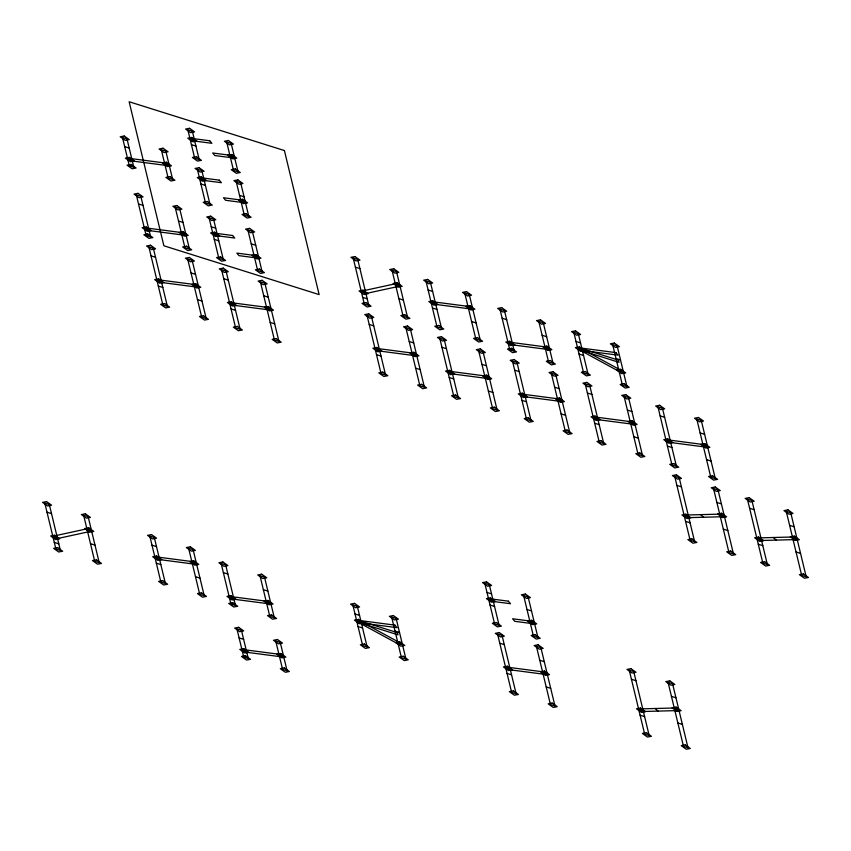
<?xml version="1.0" encoding="UTF-8"?>
<svg xmlns="http://www.w3.org/2000/svg" width="851" height="851" viewBox="0 0 851 851"><rect width="100%" height="100%" fill="white"/><g stroke="black" fill="none" stroke-linecap="round" stroke-linejoin="round"><path stroke-width="1.28" d="M190.039 138.915L194.549 140.33M191.422 144.638L195.932 146.053M124.682 146.627L129.192 148.042M164.679 163.69L169.189 165.105M199.538 178.295L204.049 179.71M127.639 158.86L132.15 160.275M239.535 195.358L244.046 196.772M200.921 184.018L205.431 185.444M129.022 164.583L133.522 165.998M240.833 200.73L245.343 202.166M355.399 267.171L359.909 268.586M428.127 290.031L432.638 291.446M395.396 284.234L399.906 285.649M468.124 307.094L472.635 308.509M138.511 203.953L143.021 205.368M211.229 226.781L215.739 228.206M502.154 318.253L506.664 319.668M576.01 341.474L580.52 342.889M251.226 243.843L255.736 245.269M178.508 221.015L183.018 222.43M542.151 335.315L546.661 336.73M616.007 358.537L620.517 359.952M212.888 233.653L217.399 235.067M431.074 302.254L435.584 303.679M577.669 348.336L582.18 349.75M214.271 239.376L218.781 240.79M432.457 307.988L436.967 309.402M579.052 354.059L583.552 355.473M398.874 298.637L403.385 300.063M471.603 321.497L476.113 322.923M254.183 256.087L258.693 257.523M618.964 370.77L623.464 372.185L618.964 370.781M181.465 233.27L185.975 234.685M545.108 347.57L549.608 348.984M361.303 291.648L365.813 293.063M144.415 228.43L148.925 229.844M508.058 342.73L512.568 344.155M362.686 297.371L367.196 298.797M145.798 234.153L150.308 235.578M509.441 348.463L513.951 349.878M151.031 255.853L155.542 257.279M223.76 278.713L228.27 280.139M369.217 324.444L373.727 325.859M441.946 347.304L446.456 348.719M514.674 370.164L519.184 371.579M587.403 393.024L591.902 394.438M660.131 415.884L664.631 417.298M191.028 272.916L195.539 274.341M263.757 295.776L268.267 297.201M409.214 341.506L413.724 342.921M481.943 364.366L486.453 365.781M554.671 387.226L559.171 388.641M627.4 410.086L631.899 411.501M700.128 432.946L704.628 434.361M193.985 285.17L198.485 286.596M266.714 308.03L271.214 309.456M412.161 353.761L416.671 355.175M484.889 376.621L489.399 378.035M557.618 399.481L562.128 400.895M630.346 422.341L634.857 423.755M703.075 445.201L707.585 446.615M156.935 280.341L161.445 281.755M229.664 303.201L234.174 304.615M375.121 348.921L379.631 350.335M447.849 371.781L452.36 373.195M520.578 394.641L525.088 396.055M593.307 417.501L597.806 418.926M666.035 440.361L670.535 441.786M158.318 286.064L162.828 287.478M231.046 308.924L235.546 310.338M376.504 354.644L381.003 356.069M449.222 377.504L453.732 378.929M521.95 400.374L526.461 401.789M594.679 423.234L599.189 424.649M667.407 446.094L671.918 447.509M197.453 299.584L201.964 300.999M270.182 322.444L274.692 323.859M415.639 368.164L420.149 369.579M488.368 391.024L492.878 392.449M561.096 413.884L565.607 415.309M633.825 436.744L638.335 438.169M706.553 459.614L711.064 461.029M676.896 485.41L681.406 486.825M749.625 508.27L754.135 509.685M716.893 502.473L721.403 503.888M789.622 525.333L794.132 526.748M719.85 514.727L724.35 516.142M792.579 537.587L797.079 539.002M684.183 515.653L688.693 517.068M756.911 538.513L761.422 539.928M723.318 529.131L727.828 530.556M796.047 551.991L800.557 553.416M685.566 521.376L690.076 522.791M758.294 544.236L762.804 545.651M487.017 592.456L491.527 593.87M527.014 609.518L531.513 610.933M488.665 599.317L493.176 600.742M490.048 605.05L494.559 606.465M631.431 679.268L635.942 680.683M671.428 696.331L675.939 697.746M499.771 643.207L504.281 644.622M539.768 660.27L544.278 661.684M674.386 708.585L678.896 710M47.007 512.206L51.517 513.632M151.999 545.214L156.51 546.629M87.004 529.269L91.514 530.694M191.996 562.277L196.507 563.692M542.725 672.524L547.236 673.939M223.356 572.595L227.866 574.021M355.016 613.986L359.526 615.401M263.353 589.658L267.863 591.083M395.013 631.048L399.523 632.463M154.946 557.437L159.456 558.862M356.675 620.847L361.186 622.262M505.675 667.684L510.185 669.099M638.729 709.511L643.239 710.925M677.864 722.988L682.374 724.414M156.329 563.171L160.839 564.585M358.058 626.581L362.569 627.995M507.058 673.407L511.568 674.832M640.112 715.234L644.622 716.648M90.483 543.683L94.993 545.097M195.475 576.68L199.974 578.106M546.193 686.927L550.703 688.342M266.31 601.912L270.82 603.338M397.97 643.282L402.48 644.718M52.911 536.694L57.421 538.109M229.259 597.083L233.77 598.498M54.294 542.417L58.804 543.832M230.642 602.806L235.153 604.221M239.11 637.92L243.62 639.335M279.107 654.983L283.617 656.398M242.056 650.143L246.567 651.558M243.439 655.866L247.949 657.291M773.282 537.513L776.303 540.108M700.554 514.653L703.575 517.248M655.1 708.511L658.121 711.106M580.776 348.431L579.074 349.655L620.358 372.1L622.049 370.866L580.776 348.431M359.782 620.943L358.08 622.177L399.364 644.622L401.066 643.388L359.782 620.943M395.843 283.67L361.749 291.095L365.377 293.627L399.47 286.202L395.843 283.67M87.451 528.716L53.358 536.141L56.985 538.662L91.078 531.247L87.451 528.716M124.214 136.011L120.225 136.777L125.257 140.372L129.246 139.607L124.214 136.011M189.56 128.299L185.582 129.054L190.613 132.65L194.602 131.894L189.56 128.299M191.773 137.447L187.784 138.202L192.826 141.798L196.804 141.043L191.773 137.447M163.041 148.212L159.052 148.978L164.083 152.574L168.072 151.808L163.041 148.212M129.363 157.392L125.384 158.148L130.416 161.743L134.405 160.988L129.363 157.392M228.387 140.5L224.409 141.266L229.44 144.861L233.429 144.096L228.387 140.5M131.065 164.424L127.076 165.19L132.118 168.785L136.096 168.019L131.065 164.424M166.413 162.211L162.424 162.966L167.456 166.562L171.445 165.807L166.413 162.211M196.421 156.733L192.443 157.488L197.475 161.084L201.453 160.328L196.421 156.733M231.77 154.51L227.781 155.265L232.823 158.86L236.801 158.105L231.77 154.51M199.06 167.679L195.081 168.445L200.113 172.04L204.102 171.274L199.06 167.679M169.892 176.636L165.902 177.391L170.934 180.986L174.923 180.231L169.892 176.636M235.248 168.934L231.259 169.689L236.301 173.285L240.28 172.53L235.248 168.934M201.272 176.827L197.283 177.593L202.315 181.189L206.304 180.423L201.272 176.827M138.032 193.337L134.054 194.092L139.085 197.687L143.064 196.932L138.032 193.337M237.886 179.88L233.908 180.646L238.94 184.241L242.918 183.476L237.886 179.88M176.859 205.538L172.881 206.293L177.912 209.889L181.891 209.133L176.859 205.538M207.219 201.485L203.229 202.251L208.261 205.846L212.25 205.08L207.219 201.485M242.567 199.262L238.578 200.028L243.609 203.623L247.598 202.857L242.567 199.262M146.149 226.962L142.16 227.717L147.191 231.312L151.18 230.557L146.149 226.962M210.761 216.165L206.772 216.931L211.803 220.526L215.792 219.76L210.761 216.165M246.045 213.686L242.056 214.452L247.088 218.047L251.077 217.282L246.045 213.686M147.84 234.004L143.862 234.759L148.893 238.354L152.872 237.599L147.84 234.004M183.188 231.78L179.199 232.536L184.241 236.131L188.22 235.376L183.188 231.78M214.622 232.185L210.633 232.94L215.665 236.535L219.654 235.78L214.622 232.185M150.553 245.237L146.563 246.003L151.606 249.598L155.584 248.832L150.553 245.237M249.577 228.376L245.599 229.132L250.63 232.727L254.619 231.972L249.577 228.376M186.667 246.205L182.688 246.971L187.72 250.566L191.698 249.8L186.667 246.205M189.379 257.449L185.39 258.204L190.433 261.8L194.411 261.044L189.379 257.449M220.569 256.842L216.579 257.598L221.611 261.193L225.6 260.438L220.569 256.842M255.906 254.619L251.928 255.374L256.959 258.97L260.949 258.215L255.906 254.619M158.658 278.873L154.68 279.628L159.711 283.223L163.7 282.468L158.658 278.873M223.281 268.108L219.292 268.863L224.334 272.458L228.313 271.703L223.281 268.108M259.385 269.044L255.406 269.799L260.438 273.394L264.427 272.639L259.385 269.044M195.709 283.691L191.72 284.447L196.762 288.042L200.74 287.287L195.709 283.691M354.931 256.555L350.942 257.31L355.973 260.906L359.962 260.151L354.931 256.555M262.108 280.309L258.119 281.064L263.161 284.66L267.14 283.904L262.108 280.309M164.605 303.53L160.626 304.286L165.658 307.881L169.647 307.126L164.605 303.53M393.747 268.756L389.769 269.522L394.8 273.118L398.789 272.352L393.747 268.756M231.387 301.733L227.408 302.488L232.44 306.083L236.429 305.328L231.387 301.733M203.432 315.732L199.453 316.487L204.485 320.082L208.463 319.327L203.432 315.732M268.437 306.551L264.448 307.307L269.49 310.902L273.469 310.147L268.437 306.551M397.13 282.745L393.141 283.511L398.172 287.106L402.161 286.34L397.13 282.745M363.037 290.18L359.048 290.946L364.09 294.542L368.068 293.776L363.037 290.18M427.649 279.415L423.67 280.17L428.702 283.766L432.691 283.011L427.649 279.415M237.333 326.39L233.355 327.146L238.386 330.741L242.375 329.986L237.333 326.39M366.026 302.584L362.047 303.35L367.079 306.945L371.057 306.179L366.026 302.584M466.476 291.616L462.497 292.382L467.529 295.978L471.518 295.212L466.476 291.616M432.808 300.786L428.83 301.552L433.861 305.147L437.839 304.381L432.808 300.786M368.738 313.828L364.749 314.583L369.791 318.178L373.77 317.423L368.738 313.828M276.16 338.592L272.182 339.358L277.213 342.942L281.192 342.187L276.16 338.592M404.853 314.785L400.864 315.551L405.906 319.146L409.884 318.38L404.853 314.785M469.848 305.605L465.869 306.371L470.901 309.966L474.89 309.2L469.848 305.605M501.675 307.636L497.697 308.402L502.728 311.998L506.707 311.232L501.675 307.636M407.565 326.029L403.576 326.784L408.608 330.379L412.597 329.624L407.565 326.029M438.754 325.444L434.776 326.21L439.807 329.805L443.786 329.039L438.754 325.444M376.844 347.453L372.866 348.208L377.897 351.803L381.886 351.048L376.844 347.453M441.467 336.688L437.478 337.443L442.52 341.038L446.498 340.283L441.467 336.688M540.502 319.838L536.513 320.604L541.555 324.199L545.534 323.433L540.502 319.838M477.581 337.645L473.592 338.411L478.634 342.006L482.613 341.24L477.581 337.645M413.894 352.271L409.905 353.027L414.937 356.622L418.926 355.867L413.894 352.271M509.781 341.262L505.802 342.028L510.834 345.623L514.823 344.857L509.781 341.262M480.294 348.889L476.305 349.655L481.336 353.239L485.325 352.484L480.294 348.889M575.531 330.858L571.553 331.613L576.584 335.209L580.573 334.454L575.531 330.858M382.79 372.11L378.812 372.866L383.844 376.461L387.833 375.706L382.79 372.11M511.483 348.304L507.504 349.07L512.536 352.665L516.514 351.899L511.483 348.304M546.831 346.08L542.842 346.846L547.884 350.442L551.863 349.676L546.831 346.08M449.573 370.313L445.594 371.079L450.626 374.663L454.615 373.908L449.573 370.313M579.393 346.868L575.414 347.623L580.446 351.218L584.435 350.463L579.393 346.868M514.195 359.548L510.206 360.303L515.249 363.898L519.227 363.143L514.195 359.548M614.358 343.059L610.38 343.815L615.411 347.41L619.39 346.655L614.358 343.059M421.617 384.312L417.639 385.077L422.67 388.673L426.649 387.907L421.617 384.312M550.31 360.516L546.321 361.271L551.363 364.866L555.341 364.1L550.31 360.516M486.623 375.131L482.634 375.897L487.666 379.482L491.655 378.727L486.623 375.131M553.022 371.749L549.033 372.515L554.065 376.11L558.054 375.344L553.022 371.749M455.519 394.97L451.541 395.736L456.572 399.321L460.561 398.566L455.519 394.97M585.339 371.525L581.361 372.281L586.392 375.876L590.381 375.121L585.339 371.525M620.687 369.302L616.709 370.057L621.741 373.653L625.719 372.898L620.687 369.302M522.301 393.173L518.323 393.939L523.354 397.534L527.333 396.768L522.301 393.173M586.924 382.407L582.935 383.163L587.977 386.758L591.956 386.003L586.924 382.407M494.346 407.172L490.367 407.937L495.399 411.533L499.377 410.767L494.346 407.172M624.166 383.727L620.188 384.492L625.219 388.077L629.197 387.322L624.166 383.727M559.352 397.991L555.363 398.757L560.394 402.353L564.383 401.587L559.352 397.991M46.539 501.601L42.55 502.356L47.582 505.951L51.571 505.186L46.539 501.601M625.751 394.609L621.762 395.375L626.793 398.97L630.782 398.204L625.751 394.609M528.248 417.83L524.269 418.596L529.301 422.192L533.279 421.426L528.248 417.83M595.03 416.033L591.051 416.799L596.083 420.394L600.061 419.628L595.03 416.033M85.355 513.802L81.377 514.557L86.408 518.153L90.397 517.397L85.355 513.802M659.653 405.267L655.664 406.023L660.706 409.618L664.684 408.863L659.653 405.267M567.074 430.032L563.096 430.797L568.128 434.393L572.106 433.627L567.074 430.032M632.08 420.851L628.091 421.617L633.123 425.213L637.112 424.447L632.08 420.851M88.738 527.79L84.749 528.545L89.781 532.141L93.77 531.386L88.738 527.79M54.645 535.226L50.656 535.981L55.698 539.577L59.676 538.821L54.645 535.226M698.48 417.469L694.49 418.235L699.522 421.83L703.511 421.064L698.48 417.469M600.976 440.69L596.998 441.456L602.029 445.052L606.008 444.286L600.976 440.69M57.634 547.629L53.656 548.384L58.687 551.98L62.666 551.225L57.634 547.629M151.521 534.598L147.542 535.353L152.574 538.949L156.552 538.194L151.521 534.598M667.758 438.893L663.78 439.659L668.812 443.254L672.79 442.488L667.758 438.893M639.803 452.892L635.825 453.657L640.856 457.253L644.835 456.487L639.803 452.892M96.461 559.83L92.472 560.596L97.514 564.192L101.492 563.426L96.461 559.83M704.809 443.711L700.82 444.477L705.851 448.073L709.84 447.307L704.809 443.711M190.347 546.799L186.358 547.565L191.401 551.161L195.379 550.395L190.347 546.799M156.68 555.969L152.691 556.735L157.722 560.33L161.711 559.564L156.68 555.969M673.705 463.55L669.726 464.316L674.758 467.912L678.736 467.146L673.705 463.55M193.72 560.788L189.741 561.554L194.773 565.149L198.751 564.383L193.72 560.788M676.417 474.794L672.428 475.549L677.47 479.145L681.449 478.39L676.417 474.794M222.888 561.979L218.898 562.745L223.93 566.34L227.919 565.575L222.888 561.979M162.626 580.627L158.637 581.393L163.669 584.988L167.658 584.222L162.626 580.627M712.532 475.762L708.543 476.517L713.585 480.113L717.563 479.347L712.532 475.762M715.244 486.995L711.255 487.761L716.297 491.357L720.276 490.591L715.244 486.995M261.704 574.191L257.725 574.946L262.757 578.542L266.746 577.786L261.704 574.191M201.453 592.828L197.464 593.594L202.495 597.189L206.485 596.423L201.453 592.828M230.993 595.615L227.004 596.37L232.046 599.966L236.025 599.21L230.993 595.615M749.146 497.654L745.157 498.409L750.199 502.005L754.177 501.25L749.146 497.654M685.917 514.185L681.928 514.94L686.97 518.536L690.948 517.78L685.917 514.185M232.695 602.657L228.706 603.412L233.738 607.008L237.727 606.252L232.695 602.657M721.574 513.238L717.584 514.004L722.616 517.599L726.605 516.834L721.574 513.238M268.033 600.434L264.055 601.189L269.086 604.784L273.075 604.029L268.033 600.434M787.973 509.855L783.984 510.621L789.026 514.217L793.004 513.451L787.973 509.855M271.512 614.858L267.533 615.613L272.565 619.209L276.554 618.454L271.512 614.858M691.863 538.843L687.874 539.598L692.916 543.193L696.895 542.438L691.863 538.843M354.548 603.37L350.559 604.125L355.59 607.72L359.579 606.965L354.548 603.37M238.631 627.304L234.653 628.059L239.684 631.655L243.673 630.899L238.631 627.304M486.538 581.839L482.549 582.605L487.591 586.201L491.57 585.435L486.538 581.839M758.645 537.045L754.656 537.8L759.698 541.396L763.677 540.64L758.645 537.045M358.409 619.379L354.42 620.145L359.452 623.74L363.441 622.975L358.409 619.379M794.302 536.098L790.313 536.864L795.345 540.459L799.334 539.694L794.302 536.098M730.69 551.044L726.701 551.799L731.743 555.395L735.721 554.639L730.69 551.044M393.364 615.571L389.386 616.337L394.417 619.932L398.406 619.166L393.364 615.571M490.399 597.849L486.41 598.615L491.452 602.21L495.431 601.444L490.399 597.849M277.458 639.505L273.479 640.271L278.511 643.856L282.5 643.101L277.458 639.505M525.365 594.041L521.376 594.806L526.407 598.402L530.396 597.636L525.365 594.041M243.79 648.675L239.801 649.441L244.843 653.036L248.822 652.27L243.79 648.675M245.492 655.717L241.503 656.472L246.535 660.068L250.524 659.312L245.492 655.717M280.83 653.494L276.852 654.259L281.883 657.855L285.872 657.089L280.83 653.494M764.592 561.703L760.603 562.458L765.645 566.053L769.623 565.298L764.592 561.703M364.356 644.037L360.367 644.803L365.398 648.398L369.387 647.632L364.356 644.037M496.346 622.507L492.357 623.272L497.399 626.868L501.377 626.102L496.346 622.507M399.693 641.814L395.715 642.579L400.747 646.175L404.736 645.409L399.693 641.814M531.694 620.283L527.705 621.049L532.737 624.645L536.726 623.879L531.694 620.283M284.308 667.918L280.33 668.684L285.362 672.279L289.351 671.513L284.308 667.918M803.418 573.904L799.429 574.659L804.461 578.255L808.45 577.499L803.418 573.904M499.292 632.591L495.314 633.346L500.345 636.942L504.324 636.186L499.292 632.591M403.172 656.238L399.193 657.004L404.225 660.599L408.214 659.833L403.172 656.238M535.173 634.718L531.184 635.474L536.215 639.069L540.204 638.314L535.173 634.718M538.119 644.792L534.13 645.547L539.172 649.143L543.151 648.388L538.119 644.792M507.409 666.216L503.42 666.971L508.451 670.567L512.44 669.811L507.409 666.216M544.449 671.035L540.459 671.79L545.502 675.386L549.48 674.63L544.449 671.035M513.355 690.874L509.366 691.629L514.398 695.224L518.387 694.469L513.355 690.874M630.963 668.652L626.974 669.407L632.006 673.003L635.995 672.247L630.963 668.652M552.171 703.075L548.193 703.841L553.224 707.436L557.214 706.67L552.171 703.075M669.79 680.853L665.801 681.619L670.833 685.215L674.822 684.449L669.79 680.853M640.463 708.043L636.474 708.798L641.505 712.393L645.494 711.638L640.463 708.043M676.109 707.096L672.13 707.862L677.162 711.457L681.151 710.691L676.109 707.096M646.409 732.7L642.42 733.456L647.451 737.051L651.44 736.296L646.409 732.7M685.225 744.902L681.247 745.657L686.278 749.252L690.267 748.497L685.225 744.902M720.584 514.121L684.927 515.057L687.948 517.653L723.605 516.717L720.584 514.121M793.313 536.981L757.656 537.917L760.677 540.513L796.334 539.577L793.313 536.981M675.13 707.979L639.473 708.915L642.494 711.51L678.151 710.574L675.13 707.979M209.75 140.766L191.23 138.351L193.368 140.894L211.888 143.308L209.75 140.766M231.227 155.414L212.697 152.999L214.835 155.542L233.365 157.956L231.227 155.414M165.871 163.126L128.82 158.297L130.958 160.839L168.009 165.668L165.871 163.126M219.25 180.146L200.73 177.731L202.868 180.274L221.388 182.699L219.25 180.146M242.014 200.166L223.494 197.751L225.632 200.293L244.152 202.719L242.014 200.166M232.6 235.504L214.069 233.089L216.207 235.631L234.738 238.046L232.6 235.504M182.646 232.706L145.595 227.866L147.734 230.408L184.784 235.248L182.646 232.706M255.364 255.523L236.844 253.109L238.982 255.651L257.502 258.066L255.364 255.523M469.316 306.53L432.265 301.69L434.404 304.243L471.454 309.073L469.316 306.53M195.166 284.606L158.116 279.777L160.254 282.319L197.304 287.159L195.166 284.606M615.901 352.601L578.85 347.772L580.988 350.314L618.039 355.154L615.901 352.601M267.895 307.466L230.844 302.637L232.983 305.179L270.033 310.019L267.895 307.466M546.289 347.006L509.238 342.166L511.377 344.719L548.427 349.548L546.289 347.006M413.352 353.197L376.302 348.357L378.44 350.899L415.49 355.739L413.352 353.197M486.081 376.057L449.03 371.217L451.168 373.759L488.219 378.599L486.081 376.057M558.809 398.917L521.759 394.077L523.897 396.619L560.947 401.459L558.809 398.917M631.538 421.777L594.487 416.937L596.625 419.49L633.676 424.319L631.538 421.777M704.266 444.637L667.216 439.797L669.354 442.35L706.404 447.179L704.266 444.637M508.377 601.178L489.857 598.753L491.995 601.306L510.515 603.721L508.377 601.178M193.177 561.713L156.137 556.873L158.275 559.426L195.315 564.256L193.177 561.713M531.141 621.187L512.621 618.773L514.759 621.326L533.279 623.74L531.141 621.187M267.501 601.349L230.451 596.519L232.589 599.061L269.639 603.902L267.501 601.349M394.907 625.123L357.856 620.283L359.994 622.826L397.045 627.666L394.907 625.123M543.906 671.96L506.856 667.12L508.994 669.663L546.044 674.503L543.906 671.96M280.298 654.419L243.248 649.579L245.386 652.121L282.436 656.961L280.298 654.419M284.404 150.553L129.139 101.748L163.881 245.79L319.136 294.595L284.404 150.553M192.347 131.182L187.837 129.767L194.688 158.201L199.198 159.616L192.347 131.182M231.174 143.394L226.664 141.968L233.514 170.402L238.025 171.817L231.174 143.394M234.546 157.392L230.036 155.978L234.557 157.414M126.99 138.904L122.48 137.479L129.331 165.902L133.841 167.317L126.99 138.904M165.817 151.106L161.307 149.691L168.158 178.104L172.668 179.518L165.817 151.106M201.847 170.572L197.336 169.147L205.485 202.953L209.995 204.368L201.847 170.572M240.673 182.774L236.163 181.359L244.311 215.154L248.822 216.579L240.673 182.774M357.707 259.438L353.197 258.023L364.302 304.052L368.802 305.466L357.707 259.438M396.534 271.639L392.024 270.224L403.119 316.253L407.629 317.678L396.534 271.639M430.436 282.298L425.925 280.883L437.02 326.912L441.531 328.337L430.436 282.298M469.263 294.499L464.752 293.084L475.847 339.123L480.358 340.538L469.263 294.499M140.819 196.219L136.309 194.805L146.117 235.472L150.627 236.886L140.819 196.219M179.635 208.421L175.125 207.006L184.933 247.673L189.443 249.088L179.635 208.421M213.537 219.058L209.027 217.643L218.835 258.31L223.345 259.725L213.537 219.058M252.364 231.259L247.854 229.844L257.662 270.512L262.172 271.926L252.364 231.259M504.452 310.519L499.941 309.104L509.749 349.772L514.259 351.197L504.452 310.519M543.278 322.731L538.768 321.306L548.576 361.983L553.086 363.398L543.278 322.731M578.318 333.741L573.808 332.326L583.616 372.993L588.126 374.408L578.318 333.741M617.145 345.942L612.635 344.527L622.443 385.195L626.953 386.609L617.145 345.942M618.486 360.154L579.659 347.953L580.18 350.133L619.007 362.335L618.486 360.154M153.329 248.13L148.819 246.716L162.881 304.998L167.392 306.413L153.329 248.13M192.156 260.332L187.645 258.917L201.708 317.2L206.219 318.614L192.156 260.332M226.058 270.99L221.547 269.576L235.61 327.858L240.12 329.273L226.058 270.99M264.884 283.192L260.374 281.777L274.437 340.06L278.947 341.474L264.884 283.192M371.515 316.71L367.004 315.295L381.067 373.578L385.577 374.993L371.515 316.71M410.342 328.911L405.831 327.497L419.894 385.78L424.394 387.205L410.342 328.911M444.243 339.57L439.733 338.155L453.796 396.438L458.306 397.853L444.243 339.57M483.07 351.771L478.56 350.357L492.623 408.64L497.122 410.065L483.07 351.771M516.972 362.43L512.462 361.015L526.524 419.298L531.035 420.713L516.972 362.43M555.799 374.631L551.288 373.217L565.341 431.5L569.851 432.925L555.799 374.631M589.7 385.29L585.19 383.875L599.253 442.158L603.753 443.584L589.7 385.29M628.527 397.502L624.017 396.077L638.069 454.37L642.579 455.785L628.527 397.502M662.429 408.15L657.919 406.735L671.982 465.018L676.481 466.444L662.429 408.15M701.256 420.362L696.746 418.937L710.798 477.23L715.308 478.645L701.256 420.362M679.194 477.677L674.683 476.262L690.129 540.311L694.639 541.725L679.194 477.677M718.021 489.878L713.51 488.463L728.956 552.512L733.466 553.927L718.021 489.878M751.922 500.537L747.412 499.122L762.858 563.171L767.368 564.585L751.922 500.537M790.749 512.749L786.239 511.323L801.685 575.372L806.195 576.787L790.749 512.749M489.314 584.722L484.804 583.307L494.612 623.974L499.122 625.4L489.314 584.722M528.141 596.934L523.631 595.509L533.439 636.186L537.949 637.601L528.141 596.934M534.471 623.177L529.96 621.762L534.471 623.187M633.74 671.535L629.229 670.12L644.675 734.168L649.185 735.583L633.74 671.535M672.567 683.747L668.056 682.321L683.502 746.37L688.012 747.784L672.567 683.747M502.069 635.474L497.569 634.059L511.621 692.342L516.131 693.756L502.069 635.474M540.896 647.675L536.385 646.26L550.448 704.543L554.958 705.968L540.896 647.675M49.315 504.483L44.805 503.069L55.911 549.097L60.41 550.512L49.315 504.483M88.142 516.685L83.632 515.27L94.727 561.298L99.237 562.713L88.142 516.685M154.297 537.481L149.797 536.066L160.892 582.095L165.402 583.52L154.297 537.481M193.124 549.682L188.614 548.267L199.719 594.306L204.229 595.721L193.124 549.682M225.664 564.873L221.154 563.458L230.961 604.125L235.472 605.54L225.664 564.873M264.491 577.074L259.981 575.659L269.788 616.326L274.299 617.741L264.491 577.074M357.324 606.252L352.814 604.838L362.622 645.505L367.132 646.92L357.324 606.252M396.151 618.464L391.641 617.039L401.449 657.706L405.959 659.131L396.151 618.464M397.491 632.676L358.665 620.464L359.196 622.645L398.013 634.846L397.491 632.676M241.418 630.187L236.908 628.772L243.758 657.185L248.269 658.6L241.418 630.187M280.245 642.388L275.735 640.973L282.585 669.386L287.095 670.811L280.245 642.388"/></g></svg>
